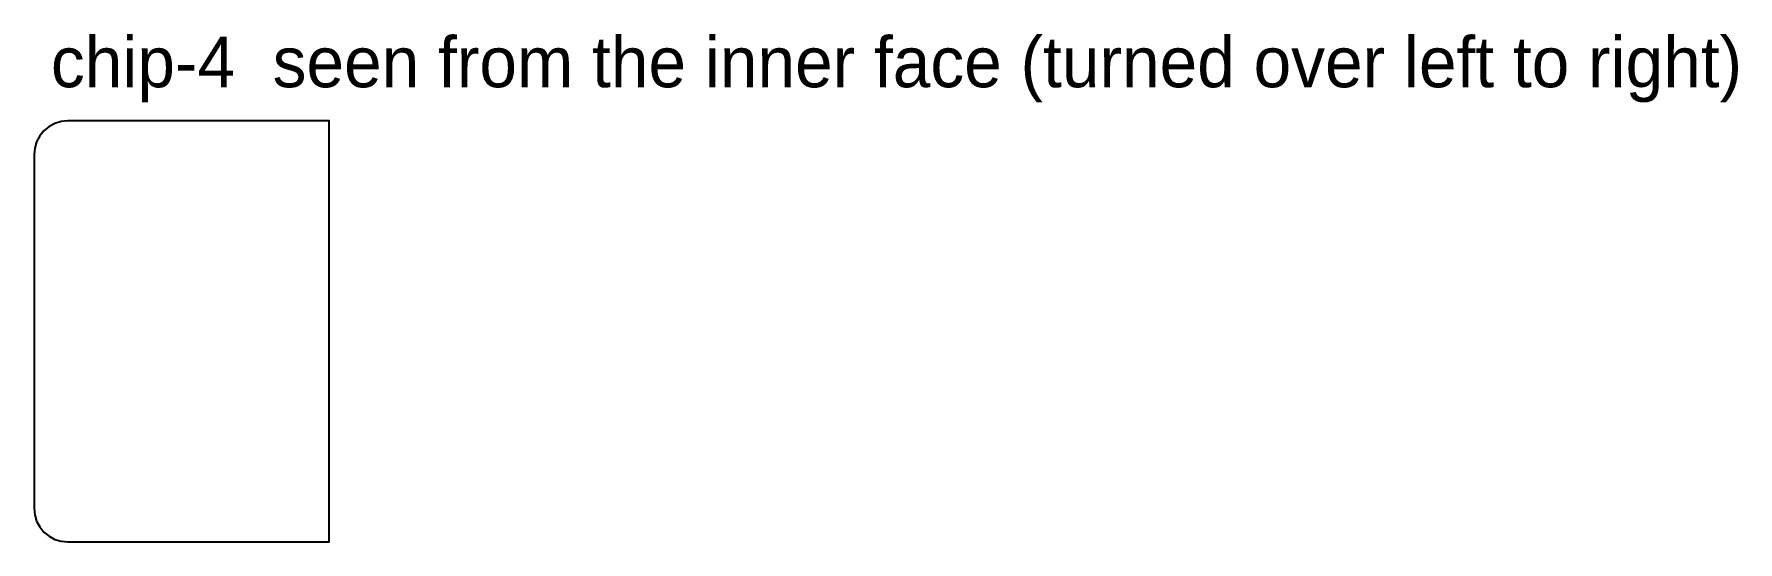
# Model space of a CAD drawing. Header units: millimetres. Extents: x 0 to 202, y 0 to 60.
import ezdxf

# ---------------------------------------------------------------- set-up
doc = ezdxf.new("R2010")
doc.units = ezdxf.units.MM
doc.layers.add('NOTES', color=7, linetype='Continuous')
doc.layers.add('POCKET_6.8MM_UNDERSIDE', color=6, linetype='Continuous')

msp = doc.modelspace()

# ---------------------------------------------------------------- linework, layer by layer
at = {"layer": 'POCKET_6.8MM_UNDERSIDE'}
msp.add_lwpolyline([(4, 0), (35, 0), (35, 50), (4, 50), (3.22, 49.92), (2.47, 49.7), (1.78, 49.33), (1.17, 48.83), (0.67, 48.22), (0.3, 47.53), (0.08, 46.78), (0, 46), (0, 4), (0.08, 3.22), (0.3, 2.47), (0.67, 1.78), (1.17, 1.17), (1.78, 0.67), (2.47, 0.3), (3.22, 0.08), (4, 0)], close=True, dxfattribs=at)

# ---------------------------------------------------------------- texts
at = {"layer": 'NOTES'}
msp.add_text('chip-4  seen from the inner face (turned over left to right)', height=6, dxfattribs=at).set_placement((2, 54))

doc.saveas('drawing.dxf')
